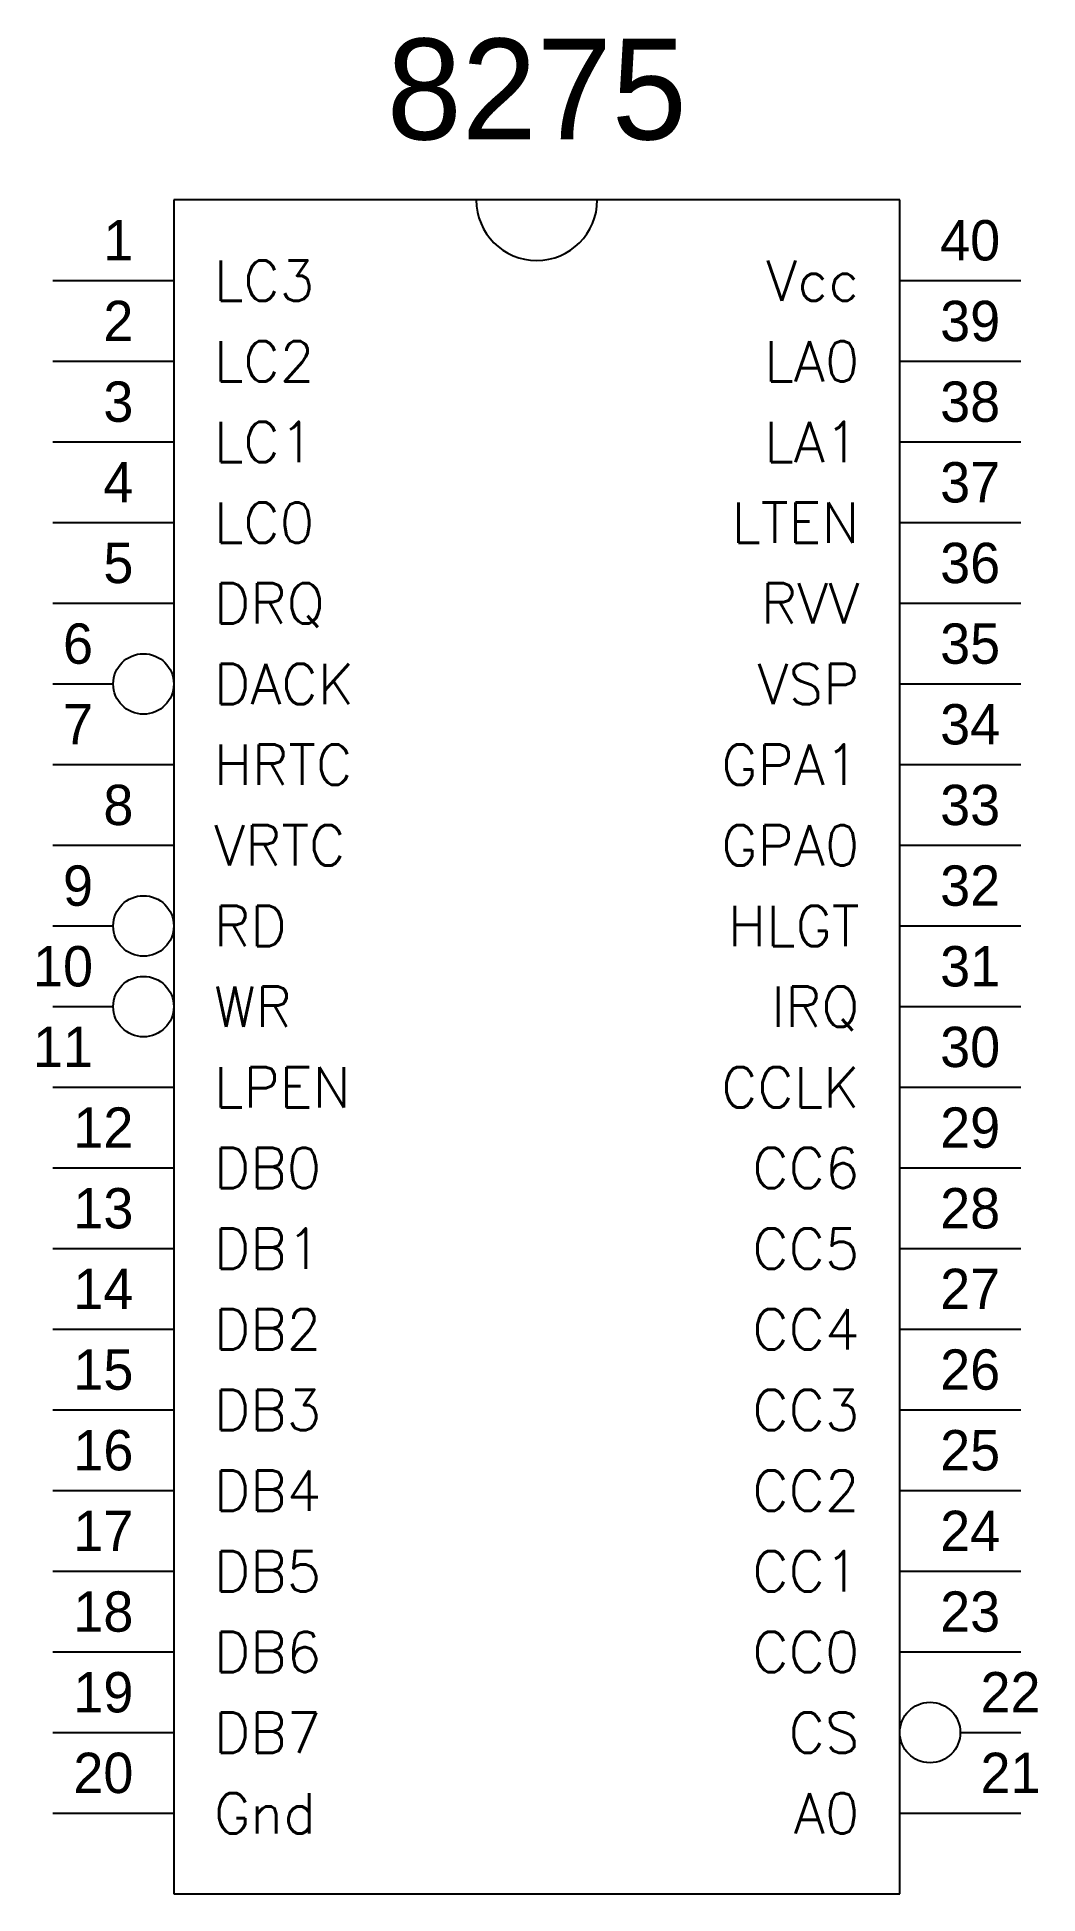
# Model space of a CAD drawing. Extents: x 3.26 to 5.74, y 1.2 to 5.8.
import ezdxf
from ezdxf.enums import TextEntityAlignment as Align

# ---------------------------------------------------------------- set-up
doc = ezdxf.new("R2010")
doc.units = 0
doc.header["$MEASUREMENT"] = 0
doc.layers.get('0').update_dxf_attribs({"linetype": 'CONTINUOUS'})
doc.styles.add('ROMANS', font='romans')

msp = doc.modelspace()

# ---------------------------------------------------------------- linework, layer by layer
for p, q in [((3.6, 5.4), (3.6, 1.2)), ((5.4, 5.4), (3.6, 5.4)), ((5.4, 1.2), (5.4, 5.4)), ((3.3, 5.2), (3.6, 5.2)), ((5.4, 5.2), (5.7, 5.2)), ((3.3, 5), (3.6, 5)), ((5.4, 5), (5.7, 5)), ((3.3, 4.8), (3.6, 4.8)), ((5.4, 4.8), (5.7, 4.8)), ((3.3, 4.6), (3.6, 4.6)), ((5.4, 4.6), (5.7, 4.6)), ((3.3, 4.4), (3.6, 4.4)), ((5.4, 4.4), (5.7, 4.4)), ((3.3, 4.2), (3.45, 4.2)), ((5.4, 4.2), (5.7, 4.2)), ((3.3, 4), (3.6, 4)), ((5.4, 4), (5.7, 4)), ((3.3, 3.8), (3.6, 3.8)), ((5.4, 3.8), (5.7, 3.8)), ((3.3, 3.6), (3.45, 3.6)), ((5.4, 3.6), (5.7, 3.6)), ((3.3, 3.4), (3.45, 3.4)), ((5.4, 3.4), (5.7, 3.4)), ((3.3, 3.2), (3.6, 3.2)), ((5.4, 3.2), (5.7, 3.2)), ((3.3, 3), (3.6, 3)), ((5.4, 3), (5.7, 3)), ((3.3, 2.8), (3.6, 2.8)), ((5.4, 2.8), (5.7, 2.8)), ((3.3, 2.6), (3.6, 2.6)), ((5.4, 2.6), (5.7, 2.6)), ((3.3, 2.4), (3.6, 2.4)), ((5.4, 2.4), (5.7, 2.4)), ((3.3, 2.2), (3.6, 2.2)), ((5.4, 2.2), (5.7, 2.2)), ((3.3, 2), (3.6, 2)), ((5.4, 2), (5.7, 2)), ((3.3, 1.8), (3.6, 1.8)), ((5.4, 1.8), (5.7, 1.8)), ((3.3, 1.6), (3.6, 1.6)), ((5.55, 1.6), (5.7, 1.6)), ((3.3, 1.4), (3.6, 1.4)), ((5.4, 1.4), (5.7, 1.4)), ((3.6, 1.2), (5.4, 1.2))]:
    msp.add_line(p, q)
for centre in [(3.525, 4.2), (3.525, 3.6), (3.525, 3.4), (5.475, 1.6)]:
    msp.add_circle(centre, 0.075)
msp.add_arc((4.5, 5.4), 0.15, 180, 0)

# ---------------------------------------------------------------- texts
msp.add_text('8275', height=0.25).set_placement((4.5, 5.55), align=Align.CENTER)
for s, p in [('1', (3.5, 5.25)), ('2', (3.5, 5.05)), ('3', (3.5, 4.85)), ('4', (3.5, 4.65)), ('5', (3.5, 4.45)), ('6', (3.4, 4.25)), ('7', (3.4, 4.05)), ('8', (3.5, 3.85)), ('9', (3.4, 3.65)), ('10', (3.4, 3.45)), ('11', (3.4, 3.25)), ('12', (3.5, 3.05)), ('13', (3.5, 2.85)), ('14', (3.5, 2.65)), ('15', (3.5, 2.45)), ('16', (3.5, 2.25)), ('17', (3.5, 2.05)), ('18', (3.5, 1.85)), ('19', (3.5, 1.65)), ('20', (3.5, 1.45))]:
    msp.add_text(s, height=0.1).set_placement(p, align=Align.RIGHT)
for s, p in [('40', (5.5, 5.25)), ('39', (5.5, 5.05)), ('38', (5.5, 4.85)), ('37', (5.5, 4.65)), ('36', (5.5, 4.45)), ('35', (5.5, 4.25)), ('34', (5.5, 4.05)), ('33', (5.5, 3.85)), ('32', (5.5, 3.65)), ('31', (5.5, 3.45)), ('30', (5.5, 3.25)), ('29', (5.5, 3.05)), ('28', (5.5, 2.85)), ('27', (5.5, 2.65)), ('26', (5.5, 2.45)), ('25', (5.5, 2.25)), ('24', (5.5, 2.05)), ('23', (5.5, 1.85)), ('22', (5.6, 1.65)), ('21', (5.6, 1.45))]:
    msp.add_text(s, height=0.1).set_placement(p)
at = {"style": 'ROMANS'}
for s, p in [('LC3', (3.7, 5.15)), ('LC2', (3.7, 4.95)), ('LC1', (3.7, 4.75)), ('LC0', (3.7, 4.55)), ('DRQ', (3.7, 4.35)), ('DACK', (3.7, 4.15)), ('HRTC', (3.7, 3.95)), ('VRTC', (3.7, 3.75)), ('RD', (3.7, 3.55)), ('WR', (3.7, 3.35)), ('LPEN', (3.7, 3.15)), ('DB0', (3.7, 2.95)), ('DB1', (3.7, 2.75)), ('DB2', (3.7, 2.55)), ('DB3', (3.7, 2.35)), ('DB4', (3.7, 2.15)), ('DB5', (3.7, 1.95)), ('DB6', (3.7, 1.75)), ('DB7', (3.7, 1.55)), ('Gnd', (3.7, 1.35))]:
    msp.add_text(s, height=0.1, dxfattribs=at).set_placement(p)
for s, p in [('Vcc', (5.3, 5.15)), ('LA0', (5.3, 4.95)), ('LA1', (5.3, 4.75)), ('LTEN', (5.3, 4.55)), ('RVV', (5.3, 4.35)), ('VSP', (5.3, 4.15)), ('GPA1', (5.3, 3.95)), ('GPA0', (5.3, 3.75)), ('HLGT', (5.3, 3.55)), ('IRQ', (5.3, 3.35)), ('CCLK', (5.3, 3.15)), ('CC6', (5.3, 2.95)), ('CC5', (5.3, 2.75)), ('CC4', (5.3, 2.55)), ('CC3', (5.3, 2.35)), ('CC2', (5.3, 2.15)), ('CC1', (5.3, 1.95)), ('CC0', (5.3, 1.75)), ('CS', (5.3, 1.55)), ('A0', (5.3, 1.35))]:
    msp.add_text(s, height=0.1, dxfattribs=at).set_placement(p, align=Align.RIGHT)

doc.saveas('drawing.dxf')
